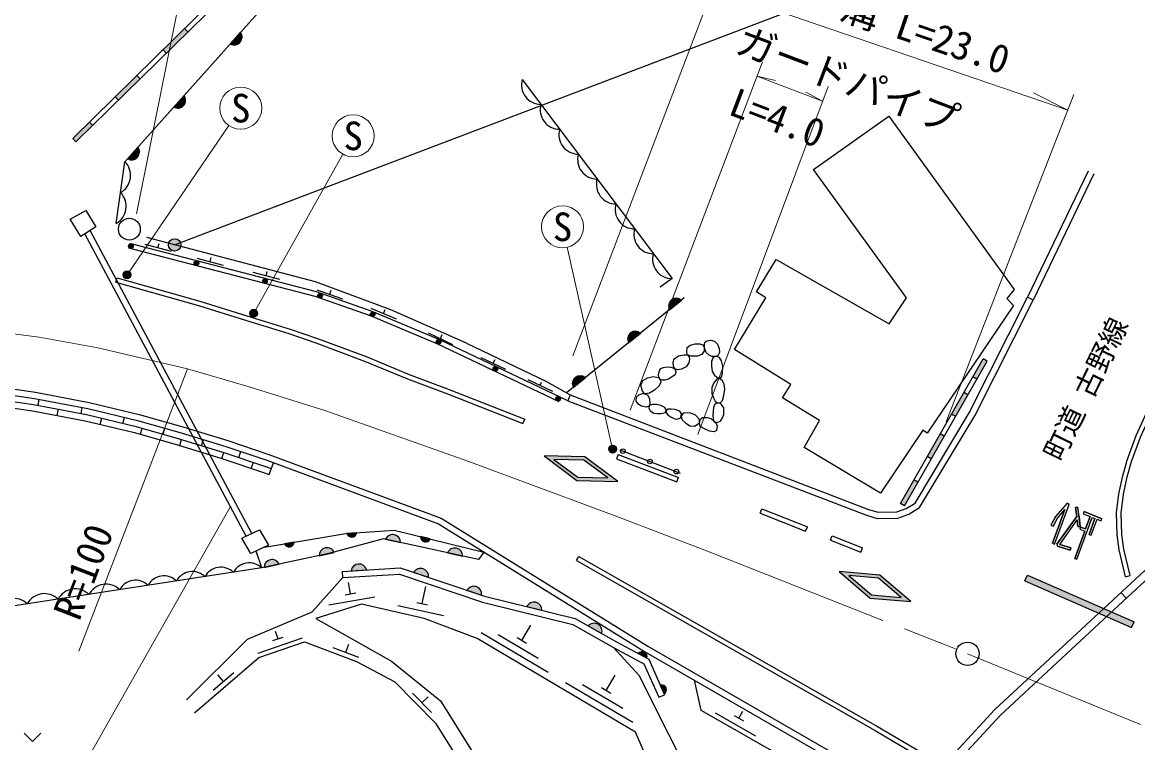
# Model space of a CAD drawing. Units: millimetres at full size, sheet at 1:1000; details may follow other scales. Extents: x 40000 to 680000, y 20000 to 380000.
# Drawn here: x 400913 to 472506, y 291210 to 337454 of the extents above; entities that cross this region are included whole.
import ezdxf
from ezdxf.enums import TextEntityAlignment as Align

# ---------------------------------------------------------------- set-up
doc = ezdxf.new("R2010")
doc.units = ezdxf.units.MM
doc.header["$LTSCALE"] = 1000
doc.linetypes.add('CHAIN', pattern=[18.5, 12, -1.5, 3.5, -1.5])
for name, color, linetype, lineweight in [('M-BGD', 7, 'Continuous', 25), ('M-BGD-HTXT', 7, 'Continuous', 13), ('M-BMK', 2, 'CHAIN', 13), ('M-BMK-SRVR', 3, 'Continuous', 25), ('M-STR-HTXT', 7, 'Continuous', 13), ('M-STR-STRC', 7, 'Continuous', 25)]:
    doc.layers.add(name, color=color, linetype=linetype, lineweight=lineweight)
doc.layers.add('M-BMK-HTXT', color=7, linetype='Continuous')
doc.styles.add('ＭＳ ゴシック', font='')
doc.styles.get('ＭＳ ゴシック').set_extended_font_data('MS Gothic')

msp = doc.modelspace()

# ---------------------------------------------------------------- hatches: boundary and pattern name
at = {"layer": 'M-BGD'}
for points in [[(409945, 335694), (410155, 335480), (411536, 336840), (411326, 337054)], [(414923, 336814, -0.82183), (414263, 336075)], [(408478, 333829), (408267, 334043), (406868, 332665), (407078, 332452)], [(411296, 332755, -0.82183), (410636, 332016)], [(405433, 330832), (405223, 331046), (404148, 329988), (404359, 329774)], [(408332, 329437, -0.82183), (407672, 328698)], [(407737, 323082, -0.41421), (407887, 323232, -0.41421), (408037, 323082, -1)], [(411941, 321990, -0.41421), (412091, 322140, -0.41421), (412241, 321990, -1)], [(416340, 320847, -0.41421), (416490, 320997, -0.41421), (416640, 320847, -1)], [(419871, 319905, -0.41421), (420021, 320055, -0.41421), (420171, 319905, -1)], [(442455, 319004, -0.82183), (443226, 319626)], [(423249, 318709, -0.41421), (423399, 318859, -0.41421), (423549, 318709, -1)], [(439825, 316883, -0.82183), (440596, 317505)], [(427479, 316939, -0.41421), (427629, 317089, -0.41421), (427779, 316939, -1)], [(461930, 314704), (462191, 314555), (462843, 315695), (462583, 315844)], [(431128, 315204, -0.41421), (431278, 315354, -0.41421), (431428, 315204, -1)], [(436274, 314019, -0.82183), (437045, 314641)], [(461608, 313536), (461347, 313685), (460553, 312297), (460814, 312148)], [(435154, 313289, -0.41421), (435304, 313439, -0.41421), (435454, 313289, -1)], [(460087, 310879), (459827, 311028), (458995, 309575), (459256, 309426)], [(458401, 307932), (458141, 308081), (457271, 306561), (457531, 306412)], [(422365, 304691), (421741, 304648, 0.84072)], [(424225, 304269, -0.82183), (425193, 304059)], [(426482, 304441), (427090, 304292, -0.84072)], [(417744, 303984), (418361, 304088, -0.84072)], [(419963, 303212, -0.82183), (420932, 303419)], [(428213, 303403, -0.82183), (429181, 303193)], [(416427, 302456, -0.82183), (417396, 302663)], [(422021, 302245, -0.82183), (423010, 302305)], [(426043, 302146, -0.82183), (426982, 301831)], [(429456, 300999, -0.82183), (430395, 300683)], [(433297, 299947, -0.82183), (434259, 299709)], [(437236, 298704, -0.82183), (438098, 298215)], [(441006, 296634), (440454, 296928, -0.84072)], [(442120, 294333), (441865, 294905, -0.84072)]]:
    msp.add_hatch(color=256, dxfattribs=at).paths.add_polyline_path(points)
at = {"layer": 'M-STR-STRC'}
for points in [[(410354, 322951, -1), (411029, 323380, -0.41421), (410906, 322828, -0.41421)], [(407855, 321363, -1), (407416, 321124, -0.41421), (407516, 321463, -0.41421)], [(415984, 318901, -1), (415545, 318662, -0.41421), (415645, 319001, -0.41421)], [(439021, 310175, -1), (438582, 309936, -0.41421), (438682, 310275, -0.41421)], [(472113, 298602), (472274, 298969), (465429, 301972), (465269, 301606)]]:
    msp.add_hatch(color=256, dxfattribs=at).paths.add_polyline_path(points)
h = msp.add_hatch(color=256, dxfattribs=at)
h.paths.add_polyline_path([(437028, 309558), (434404, 309620), (436504, 308046), (439128, 307983)])
h.paths.add_polyline_path([(438492, 308204), (436575, 308249), (435040, 309400), (436957, 309354)], flags=16)
h = msp.add_hatch(color=256, dxfattribs=at)
h.paths.add_polyline_path([(455951, 301972), (453336, 302198), (455334, 300496), (457949, 300270)])
h.paths.add_polyline_path([(457328, 300529), (455417, 300694), (453957, 301938), (455868, 301773)], flags=16)

# ---------------------------------------------------------------- linework, layer by layer
at = {"layer": 'M-BGD'}
for p, q in [((404148, 329988), (417748, 343375)), ((404359, 329774), (417958, 343161)), ((407497, 328503), (418891, 341255)), ((411536, 336840), (411326, 337054)), ((414923, 336814), (414263, 336075)), ((410155, 335480), (409945, 335694)), ((408478, 333829), (408267, 334043)), ((407078, 332452), (406868, 332665)), ((411296, 332755), (410636, 332016)), ((405433, 330832), (405223, 331046)), ((404359, 329774), (404148, 329988)), ((408332, 329437), (407672, 328698)), ((406932, 324543), (407497, 328503)), ((469319, 327902), (465432, 319803)), ((469680, 327729), (465791, 319626)), ((415282, 304470), (404921, 323874)), ((415645, 304641), (405262, 324084)), ((408770, 323202), (410464, 322762)), ((409617, 322982), (409688, 323254)), ((412114, 322312), (413808, 321872)), ((412961, 322092), (413032, 322364)), ((416566, 321190), (416637, 321462)), ((406918, 320764), (406999, 321053)), ((415719, 321410), (417413, 320970)), ((419824, 320283), (421474, 319702)), ((420649, 319992), (420742, 320258)), ((443405, 319770), (435837, 313667)), ((442455, 319004), (443226, 319626)), ((465791, 319626), (465432, 319803)), ((423287, 319105), (424901, 318429)), ((424094, 318767), (424203, 319026)), ((426955, 317528), (428535, 316777)), ((427745, 317152), (427866, 317406)), ((439825, 316883), (440596, 317505)), ((430353, 315939), (431933, 315187)), ((431143, 315563), (431264, 315817)), ((457271, 306561), (462583, 315844)), ((462843, 315695), (462583, 315844)), ((457531, 306412), (462843, 315695)), ((433355, 314528), (434935, 313776)), ((434145, 314152), (434241, 314354)), ((436274, 314019), (437045, 314641)), ((462191, 314555), (461930, 314704)), ((461608, 313536), (461347, 313685)), ((401928, 312863), (402003, 313256)), ((436077, 313531), (435934, 313157)), ((403153, 312221), (403228, 312614)), ((404682, 312336), (404757, 312729)), ((460814, 312148), (460553, 312297)), ((405920, 311644), (406013, 312033)), ((407372, 311706), (407465, 312095)), ((433050, 311705), (433159, 311984)), ((408494, 311007), (408604, 311391)), ((409945, 311008), (410055, 311393)), ((460087, 310879), (459827, 311028)), ((411016, 310284), (411132, 310667)), ((412420, 310277), (412537, 310660)), ((439261, 310001), (443136, 308521)), ((413730, 309463), (413846, 309846)), ((414807, 309522), (414935, 309901)), ((439154, 309721), (439047, 309440)), ((439047, 309440), (442922, 307961)), ((439154, 309721), (443029, 308241)), ((459256, 309426), (458995, 309575)), ((415735, 309209), (415607, 308830)), ((416756, 308429), (417034, 309179)), ((442922, 307961), (443029, 308241)), ((458401, 307932), (458141, 308081)), ((457531, 306412), (457271, 306561)), ((448280, 305937), (448391, 306216)), ((448280, 305937), (451192, 304787)), ((448391, 306216), (451303, 305066)), ((451192, 304787), (451303, 305066)), ((422365, 304691), (421741, 304648)), ((424225, 304269), (425193, 304059)), ((427090, 304292), (426482, 304441)), ((452795, 304201), (452905, 304480)), ((452905, 304480), (454847, 303713)), ((418361, 304088), (417744, 303984)), ((452795, 304201), (454736, 303434)), ((454736, 303434), (454847, 303713)), ((419963, 303212), (420932, 303419)), ((428213, 303403), (429181, 303193)), ((436476, 302907), (436625, 303167)), ((416427, 302456), (417396, 302663)), ((422021, 302245), (423010, 302305)), ((426043, 302146), (426982, 301831)), ((421978, 300766), (421850, 301494)), ((471727, 301868), (472019, 301937)), ((421633, 300705), (422322, 300826)), ((426575, 300138), (426822, 301235)), ((429456, 300999), (430395, 300683)), ((471430, 300847), (471770, 300481)), ((420578, 300063), (423533, 300582)), ((425012, 300028), (427939, 299369)), ((426233, 300215), (426916, 300061)), ((433297, 299947), (434259, 299709)), ((432970, 297777), (433543, 298745)), ((437236, 298704), (438098, 298215)), ((416059, 296960), (418895, 297939)), ((416999, 297761), (417661, 297989)), ((417330, 297875), (417165, 298353)), ((430360, 298274), (434665, 295730)), ((431450, 298152), (434033, 296626)), ((432669, 297955), (433272, 297599)), ((420852, 297330), (422486, 296705)), ((421669, 297018), (421870, 297543)), ((440454, 296928), (441006, 296634)), ((413159, 294574), (414488, 295713)), ((413824, 295143), (413458, 295571)), ((435787, 295066), (440091, 292522)), ((438397, 294569), (438970, 295538)), ((425949, 294391), (427175, 293143)), ((436877, 294945), (439460, 293418)), ((438096, 294747), (438698, 294391)), ((441774, 294127), (442140, 294289)), ((441865, 294905), (442120, 294333)), ((426562, 293767), (426963, 294161)), ((445376, 293136), (447983, 291651)), ((446598, 292958), (447207, 292611)), ((446902, 292785), (447163, 293242))]:
    msp.add_line(p, q, dxfattribs=at)
for points in [[(432999, 333785), (442620, 321000), (441857, 320449)], [(429418, 316857), (424561, 318998), (419729, 320800), (408912, 323631)], [(435364, 313096), (427583, 316796), (423261, 318605), (419706, 319857), (407741, 322965)], [(435934, 313157), (427706, 317070), (423369, 318885), (419793, 320144), (407816, 323255)], [(471727, 301868), (471321, 303586), (471188, 304554), (471154, 305971), (471299, 307185), (471546, 308349), (471825, 309357), (472408, 310935), (472978, 312202), (476990, 322116)], [(472019, 301937), (471616, 303641), (471488, 304578), (471455, 305957), (471595, 307136), (471837, 308277), (472111, 309265), (472686, 310822), (473254, 312084), (477268, 322003)], [(406918, 320764), (412231, 319273), (415246, 318324), (418023, 317471), (419756, 316878), (422875, 315712), (425631, 314566), (428200, 313602), (433050, 311705)], [(406999, 321053), (412317, 319561), (415335, 318611), (418116, 317756), (419857, 317160), (422985, 315991), (425741, 314846), (428308, 313882), (433159, 311984)], [(435934, 313157), (455094, 305806), (455789, 305605), (457120, 305628), (457813, 305874), (458505, 306301), (462047, 312188), (465791, 319626)], [(436077, 313531), (455222, 306186), (455842, 306006), (457048, 306026), (457639, 306236), (458212, 306590), (461696, 312382), (465432, 319803)], [(429418, 316857), (434555, 314395), (436077, 313531)], [(367348, 311211), (368172, 311412), (371858, 312278), (373861, 312804), (375857, 313208), (378214, 313556), (380272, 313827), (382642, 314136), (385134, 314341), (387421, 314404), (389709, 314302), (392288, 314117), (395464, 313817), (401636, 312919), (405028, 312270), (408212, 311503), (410988, 310710), (413852, 309844), (416467, 308963), (416895, 308804)], [(395559, 314612), (401768, 313708), (405197, 313052), (408416, 312277), (411214, 311478), (414095, 310606), (416734, 309717), (427796, 305615), (441063, 297409), (457078, 288157)], [(367431, 310819), (368265, 311023), (371955, 311890), (373951, 312414), (375926, 312814), (378270, 313160), (380324, 313431), (382684, 313738), (385156, 313941), (387417, 314004), (389685, 313903), (392255, 313719), (395416, 313420), (401569, 312524), (404944, 311878), (408110, 311116), (410875, 310327), (413730, 309463), (416334, 308586), (416756, 308429)], [(395511, 314215), (401702, 313314), (405113, 312661), (408314, 311890), (411101, 311094), (413974, 310225), (416601, 309340), (427620, 305254), (440858, 297066), (456946, 287771)], [(458120, 287669), (463340, 293341), (471511, 300922), (477582, 306535)], [(458595, 287447), (463694, 292987), (471851, 300555), (477922, 306168)], [(416452, 303768), (421676, 304644), (424779, 304857), (430537, 303450), (430194, 302973), (424105, 304295), (420589, 303346), (416283, 302425), (415919, 303509)], [(436476, 302907), (455647, 291985), (460066, 289393), (461816, 288547), (465697, 286922)], [(436625, 303167), (455797, 292245), (460207, 289658), (461939, 288821), (465813, 287199)], [(416283, 302425), (391348, 298604), (391432, 297413), (388766, 296903), (387757, 296460), (387259, 295656), (387247, 294582), (371349, 292174), (370714, 294375)], [(421482, 301811), (421457, 302210), (425177, 302437), (430572, 300624), (436403, 299176), (439049, 297676), (441123, 296571), (442140, 294289)], [(411459, 293969), (415364, 297865), (419520, 299604), (421482, 301811), (425124, 302033), (430460, 300239), (436254, 298801), (438856, 297325), (440483, 295542), (444314, 287926), (445294, 284929), (445818, 282580)], [(444707, 281725), (440277, 291890), (430112, 297898), (426712, 299184), (422676, 300093), (419748, 299173), (424601, 296445), (427750, 293890), (431909, 287254)], [(411956, 293131), (416098, 296681), (419036, 297695), (422364, 296421), (424830, 295112), (427438, 292459), (430288, 287933)], [(438856, 297325), (440814, 296283), (441774, 294127)], [(444047, 295223), (444462, 293308), (455467, 287039)], [(401043, 291814), (401573, 291284), (402103, 291814)]]:
    msp.add_lwpolyline(points, dxfattribs=at)
for points in [[(456007, 307237), (451105, 310158), (452079, 311899), (449717, 313345), (450248, 314201), (446616, 316443), (448641, 319758), (448034, 320144), (449303, 322224), (456563, 318095), (457673, 319758), (451701, 328015), (456526, 331423), (464574, 320303), (464114, 319718), (464542, 319274), (458997, 311077), (458710, 311283)], [(404661, 323713), (403995, 324814), (404999, 325370), (405641, 324318)], [(444245, 316013), (443851, 316027), (443612, 316104), (443556, 316273), (443591, 316582), (443788, 316723), (444111, 316814), (444407, 316807), (444602, 316740), (444702, 316547), (444660, 316329), (444533, 316133)], [(444702, 316547), (444691, 316756), (444729, 316918), (444851, 317017), (445100, 317056), (445352, 316991), (445536, 316792), (445643, 316524), (445666, 316249), (445559, 316050), (445367, 316004), (445188, 316008), (445012, 316062), (444805, 316257)], [(443711, 315985), (443746, 315832), (443696, 315598), (443520, 315331), (443232, 315191), (442958, 315156), (442796, 315205), (442726, 315324), (442690, 315542), (442726, 315823), (443024, 316054), (443388, 316119), (443612, 316104)], [(445367, 316004), (445226, 315894), (445156, 315689), (445160, 315409), (445198, 315047), (445337, 314794), (445482, 314666), (445624, 314599), (445783, 314699), (445865, 314909), (445879, 315372), (445784, 315729), (445654, 315933), (445520, 316001)], [(442796, 315205), (442860, 315008), (442816, 314835), (442643, 314707), (442380, 314537), (442145, 314474), (441988, 314477), (441865, 314526), (441799, 314635), (441752, 314829), (441792, 315027), (441883, 315226), (442075, 315303), (442310, 315338), (442531, 315320), (442685, 315279)], [(441865, 314526), (441900, 314340), (441769, 314100), (441488, 313850), (441176, 313644), (440878, 313604), (440711, 313768), (440618, 314166), (440732, 314465), (441038, 314629), (441403, 314721), (441738, 314653)], [(445624, 314599), (445486, 314552), (445296, 314305), (445176, 314016), (445170, 313623), (445278, 313353), (445390, 313127), (445535, 313036), (445697, 313031), (445847, 313170), (445938, 313508), (446013, 313895), (445959, 314224), (445861, 314433), (445727, 314555)], [(441059, 313513), (441176, 313294), (441191, 312964), (441142, 312806), (440946, 312756), (440665, 312805), (440477, 312911), (440318, 313127), (440334, 313396), (440484, 313541), (440723, 313620), (440878, 313604)], [(442257, 312560), (442151, 312732), (441895, 312853), (441643, 312914), (441367, 312927), (441209, 312877), (441142, 312806), (441128, 312675), (441212, 312520), (441444, 312369), (441656, 312346), (441922, 312349), (442177, 312401)], [(445535, 313036), (445373, 312939), (445286, 312719), (445245, 312236), (445256, 311975), (445330, 311833), (445486, 311775), (445722, 311856), (445864, 312063), (445945, 312279), (445941, 312713), (445844, 312862), (445745, 312985)], [(443207, 312177), (443219, 312319), (443111, 312488), (442814, 312590), (442564, 312629), (442374, 312616), (442257, 312560), (442227, 312418), (442326, 312271), (442553, 312115), (442789, 312008), (442931, 311986), (443128, 312037)], [(444369, 311730), (444381, 311960), (444095, 312263), (443735, 312389), (443339, 312354), (443207, 312177), (443236, 311957), (443485, 311735), (443769, 311554), (444065, 311533), (444303, 311678)], [(445330, 311833), (445448, 311721), (445511, 311522), (445470, 311261), (445311, 311173), (445032, 311217), (444750, 311328), (444431, 311515), (444369, 311730), (444412, 311957), (444578, 312082), (444862, 312082), (445116, 312023)], [(415013, 304343), (416142, 304876), (416724, 303899), (415581, 303346)]]:
    msp.add_lwpolyline(points, close=True, dxfattribs=at)
for centre, radius in [((407785, 324174), 700), ((407887, 323082), 150), ((412091, 321990), 150), ((416490, 320847), 150), ((420021, 319905), 150), ((423399, 318709), 150), ((427629, 316939), 150), ((431278, 315204), 150), ((435304, 313289), 150), ((439463, 309924), 150), ((441198, 309261), 150), ((442899, 308612), 150)]:
    msp.add_circle(centre, radius, dxfattribs=at)
for centre, radius, start, end in [((414520, 336510), 505, 239.39092, 37.04911), ((434200, 333437), 1250, 163.83268, 270.09289), ((410893, 332450), 505, 239.39092, 37.04911), ((435402, 331839), 1250, 163.83268, 270.09289), ((436605, 330241), 1250, 163.83268, 270.09289), ((407929, 329133), 505, 239.39092, 37.04911), ((437808, 328643), 1250, 163.83268, 270.09289), ((406613, 327619), 1250, 298.74589, 45.0061), ((439010, 327045), 1250, 163.83268, 270.09289), ((406331, 325639), 1250, 298.74589, 45.0061), ((440213, 325447), 1250, 163.83268, 270.09289), ((441415, 323849), 1250, 163.83268, 270.09289), ((442618, 322250), 1250, 163.83268, 270.09289), ((442902, 319239), 505, 50.05953, 207.71772), ((440272, 317118), 505, 50.05953, 207.71772), ((436721, 314254), 505, 50.05953, 207.71772), ((422049, 304724), 318, 193.82939, 354.04712), ((424689, 304068), 505, 358.91801, 156.57621), ((426799, 304420), 318, 176.15722, 336.37495), ((418043, 304090), 318, 199.41157, 359.62931), ((420468, 303220), 505, 23.23877, 180.89696), ((428676, 303202), 505, 358.91801, 156.57621), ((416932, 302464), 505, 23.23877, 180.89696), ((411828, 301043), 1153, 45.58298, 151.84319), ((413652, 301322), 1153, 45.58298, 151.84319), ((415476, 301602), 1153, 45.58298, 151.84319), ((422522, 302177), 505, 14.66844, 172.32663), ((426482, 301896), 505, 352.58774, 150.24593), ((408180, 300484), 1153, 45.58298, 151.84319), ((410004, 300763), 1153, 45.58298, 151.84319), ((402335, 299529), 1250, 45.58298, 151.84319), ((404312, 299832), 1250, 45.58298, 151.84319), ((406289, 300135), 1250, 45.58298, 151.84319), ((429894, 300748), 505, 352.58774, 150.24593), ((400358, 299226), 1250, 45.58298, 151.84319), ((433754, 299733), 505, 357.23017, 154.88836), ((437619, 298374), 505, 341.61541, 139.2736), ((440704, 296733), 318, 341.854, 142.07174), ((441943, 294597), 318, 303.89916, 104.11689)]:
    msp.add_arc(centre, radius, start, end, dxfattribs=at)
at = {"layer": 'M-BGD-HTXT'}
for p, q in [((407636, 321244), (414173, 330829)), ((415764, 318782), (421490, 328988)), ((438802, 310056), (435886, 323011))]:
    msp.add_line(p, q, dxfattribs=at)
for centre in [(414933, 331945), (422150, 330165), (435590, 324328)]:
    msp.add_circle(centre, 1350, dxfattribs=at)
at = {"layer": 'M-BMK'}
msp.add_lwpolyline([(396268, 317975), (401998, 317234), (405751, 316561), (411521, 315208), (415483, 314064), (420326, 312537), (429520, 309282), (438971, 305777), (444990, 303466), (461582, 296918), (489582, 285494), (497379, 282196), (503972, 279314), (514209, 274802), (529891, 267632), (540520, 262536), (552948, 256438)], dxfattribs=at)
at = {"layer": 'M-BMK-SRVR'}
msp.add_circle((461582, 296918), 750, dxfattribs=at)
at = {"layer": 'M-STR-HTXT'}
for p, q in [((408245, 325151), (412688, 347234)), ((436244, 316044), (445588, 340554)), ((448419, 334923), (439920, 312553)), ((452280, 332387), (448064, 333989)), ((448064, 333989), (449261, 333717)), ((444267, 310984), (452631, 333323)), ((452280, 332387), (451205, 332978)), ((468015, 331816), (465826, 332927)), ((460215, 311807), (468408, 332822)), ((411521, 315208), (404538, 297096)), ((414268, 306370), (404074, 288357))]:
    msp.add_line(p, q, dxfattribs=at)
msp.add_lwpolyline([(468015, 331816), (445231, 339619), (441204, 340823), (436681, 341939), (429873, 343459), (421665, 344869), (412491, 346252)], dxfattribs=at)
at = {"layer": 'M-STR-STRC'}
for p, q in [((410692, 323165), (464254, 343551)), ((437028, 309558), (434404, 309620)), ((434404, 309620), (436504, 308046)), ((436957, 309354), (435040, 309400)), ((435040, 309400), (436575, 308249)), ((438492, 308204), (436957, 309354)), ((439128, 307983), (437028, 309558)), ((436504, 308046), (439128, 307983)), ((436575, 308249), (438492, 308204)), ((467172, 303962), (468109, 306500)), ((467982, 306576), (467231, 305722)), ((467982, 306576), (468109, 306500)), ((467221, 305707), (466941, 305174)), ((467031, 304014), (467828, 306174)), ((467325, 303946), (468596, 305739)), ((467343, 305622), (467828, 306174)), ((468519, 306299), (468668, 306320)), ((468596, 305739), (468519, 306299)), ((468749, 305730), (468668, 306320)), ((468749, 305728), (468822, 305099)), ((469073, 306050), (469016, 305911)), ((469016, 305911), (469453, 305733)), ((469073, 306050), (470199, 305591)), ((469161, 304934), (469453, 305733)), ((466941, 305174), (467074, 305104)), ((467354, 305637), (467074, 305104)), ((467506, 303943), (468622, 305517)), ((468607, 302983), (469592, 305676)), ((468673, 305082), (468622, 305517)), ((468673, 305082), (468822, 305099)), ((468841, 305054), (468789, 304913)), ((468841, 305054), (469161, 304934)), ((469381, 304585), (469763, 305607)), ((469522, 304532), (469902, 305550)), ((469592, 305676), (469763, 305607)), ((469902, 305550), (470142, 305453)), ((470199, 305591), (470142, 305453)), ((468466, 303035), (469109, 304793)), ((468789, 304913), (469109, 304793)), ((469381, 304585), (469522, 304532)), ((467031, 304014), (467172, 303962)), ((467325, 303946), (467363, 303832)), ((468172, 303568), (467363, 303832)), ((467506, 303943), (468218, 303711)), ((468218, 303711), (468172, 303568)), ((468466, 303035), (468607, 302983)), ((455951, 301972), (453336, 302198)), ((453336, 302198), (455334, 300496)), ((455868, 301773), (453957, 301938)), ((453957, 301938), (455417, 300694)), ((457328, 300529), (455868, 301773)), ((457949, 300270), (455951, 301972)), ((465269, 301606), (465429, 301972)), ((465269, 301606), (472113, 298602)), ((465429, 301972), (472274, 298969)), ((455417, 300694), (457328, 300529)), ((455334, 300496), (457949, 300270)), ((472113, 298602), (472274, 298969))]:
    msp.add_line(p, q, dxfattribs=at)
for points in [[(467172, 303962), (468109, 306500), (467982, 306576), (467231, 305722), (466941, 305174), (467074, 305104), (467349, 305629), (467828, 306174), (467031, 304014)], [(468172, 303568), (468218, 303711), (467506, 303943), (468622, 305517), (468673, 305082), (468822, 305099), (468668, 306320), (468519, 306299), (468596, 305739), (467325, 303946), (467363, 303832)], [(468466, 303035), (468607, 302983), (469592, 305676), (469763, 305607), (469381, 304585), (469522, 304532), (469902, 305550), (470142, 305453), (470199, 305591), (469073, 306050), (469016, 305911), (469453, 305733), (469161, 304934), (468841, 305054), (468789, 304913), (469109, 304793)]]:
    msp.add_lwpolyline(points, close=True, dxfattribs=at)
for centre, radius in [((410692, 323165), 400), ((407636, 321244), 250), ((415764, 318782), 250), ((438802, 310056), 250)]:
    msp.add_circle(centre, radius, dxfattribs=at)

# ---------------------------------------------------------------- texts
at = {"layer": 'M-BGD-HTXT', "style": 'ＭＳ ゴシック'}
for p in [(414933, 331945), (422150, 330165), (435590, 324328)]:
    msp.add_text('S', height=1833, dxfattribs=at).set_placement(p, align=Align.MIDDLE_CENTER)
at = {"layer": 'M-BMK-HTXT', "style": 'ＭＳ ゴシック'}
msp.add_text('町道 古野線', height=1320, rotation=64.01, dxfattribs=at).set_placement((467952, 309009), align=Align.BOTTOM_LEFT)
at = {"layer": 'M-STR-HTXT', "style": 'ＭＳ ゴシック'}
for s, rotation, p in [('側 溝 L=23.0', 341.094, (456628, 335990)), ('ガードパイプ', 339.197, (453387, 332383)), ('L=4.0', 339.197, (448859, 329950)), ('R=100', 68.916, (406200, 301659))]:
    msp.add_text(s, height=1833, rotation=rotation, dxfattribs=at).set_placement(p, align=Align.BOTTOM_CENTER)

doc.saveas('drawing.dxf')
